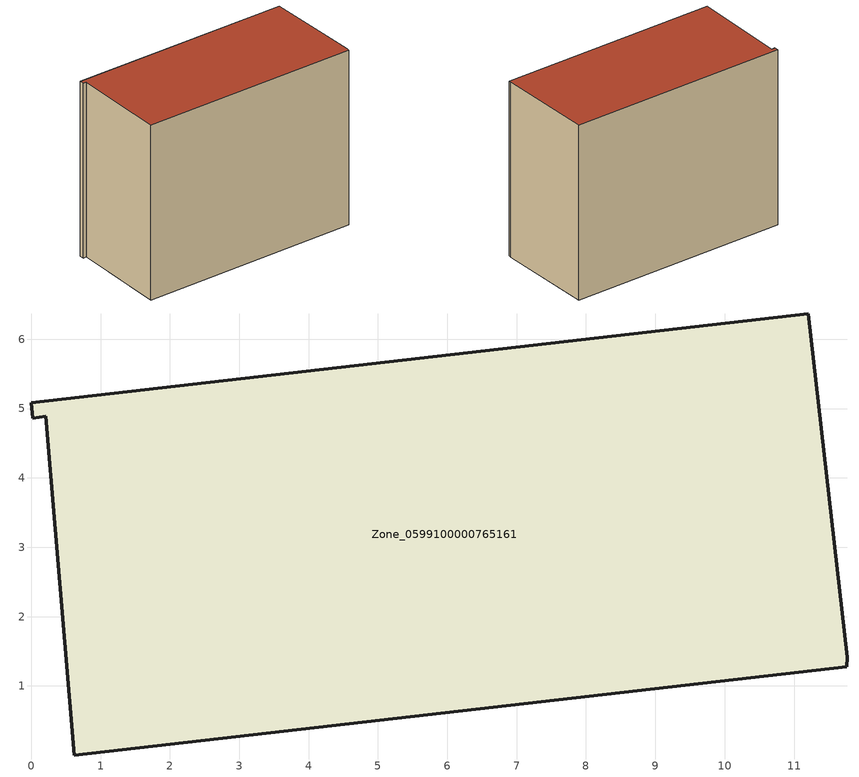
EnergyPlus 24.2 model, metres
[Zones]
Zone_0599100000765161
 floor ground (C_G): 0.62,0.01 0.21,4.89 0.03,4.86 0,5.08 11.2,6.36 11.77,1.42 11.76,1.28 z0
 wall outside (C_F): 0,5.08 0.03,4.86 0.21,4.89 0.62,0.01 11.76,1.28 11.77,1.42 11.2,6.36 0,5.08 z0:8.96
 roof outside (C_R): 0.21,4.89 0.62,0.01 11.76,1.28 11.77,1.42 11.2,6.36 0,5.08 0.03,4.86 z8.96
[BUILDING]
Pand.0599100000765161: North Axis=0; Terrain=City; Loads Convergence Tolerance Value=0.04; Temperature Convergence Tolerance Value=0.4; Solar Distribution=FullExterior; Maximum Number of Warmup Days=25; Minimum Number of Warmup Days=1
[Site:Location]
Rotterdam.The.Hague.AP_ZH_NLD Design_Conditions: Latitude=51.96; Longitude=4.45; Time Zone=1; Elevation=-4.5
[SITE:GROUNDTEMPERATURE:BUILDINGSURFACE]
18, 18, 18, 18, 18, 18, 18, 18, 18, 18, 18, 18
[MATERIAL] Thermal Absorptance=0.9; Solar Absorptance=0.7; Visible Absorptance=0.7
Name | Roughness | Thickness | Conductivity | Density | Specific Heat
G.TI.2015-2018 | MediumSmooth | 0.15 | 0.0428571 | 540 | 1210
F.TI.2015-2018 | Rough | 0.3 | 0.0666667 | 1920 | 840
R.TI.2015-2018 | MediumRough | 0.2 | 0.0333333 | 1500 | 1000
[CONSTRUCTION]
C_G: G.TI.2015-2018
C_F: F.TI.2015-2018
C_R: R.TI.2015-2018
[ZONE]
Zone_0599100000765161: Type=1; Multiplier=1; Ceiling Height=Autocalculate; Volume=Autocalculate; Floor Area=autocalculate; Part of Total Floor Area=Yes
[ZONEINFILTRATION:DESIGNFLOWRATE]
Infil_Zone_0599100000765161: Zone or ZoneList or Space or SpaceList=Zone_0599100000765161; Schedule=AlwaysOn; Design Flow Rate Calculation Method=Flow/Area; Flow Rate per Floor Area=0.0015; Constant Term Coefficient=1; Temperature Term Coefficient=0; Velocity Term Coefficient=0; Velocity Squared Term Coefficient=0
[HVACTEMPLATE:ZONE:IDEALLOADSAIRSYSTEM]
Zone_0599100000765161: Maximum Heating Supply Air Temperature=50; Minimum Cooling Supply Air Temperature=13; Maximum Heating Supply Air Humidity Ratio=0.0156; Minimum Cooling Supply Air Humidity Ratio=0.0077; Heating Limit=NoLimit; Cooling Limit=NoLimit; Dehumidification Control Type=ConstantSensibleHeatRatio; Cooling Sensible Heat Ratio=0.7; Dehumidification Setpoint=60; Humidification Control Type=None; Humidification Setpoint=30; Outdoor Air Method=None; Outdoor Air Flow Rate per Person=0.00944; Outdoor Air Flow Rate per Zone Floor Area=0; Outdoor Air Flow Rate per Zone=0; Demand Controlled Ventilation Type=None; Outdoor Air Economizer Type=NoEconomizer; Heat Recovery Type=None; Sensible Heat Recovery Effectiveness=0.7; Latent Heat Recovery Effectiveness=0.65
[ZONECONTROL:THERMOSTAT]
ThermostatControl_Zone_0599100000765161: Zone or ZoneList=Zone_0599100000765161; Control Type Schedule=DualSetpointControlType; Control 1=Thermostat_Zone_0599100000765161; Temperature Difference Between Cutout And Setpoint=0
[THERMOSTATSETPOINT:DUALSETPOINT]
Thermostat_Zone_0599100000765161: Heating Setpoint Temperature Schedule=HeatingSetpoint_Zone_0599100000765161; Cooling Setpoint Temperature Schedule=CoolingSetpoint_Zone_0599100000765161
[SCHEDULE:COMPACT]
HeatingSetpoint_Zone_0599100000765161: Through: 12/31, For: AllDays, Until: 24:00, 21
CoolingSetpoint_Zone_0599100000765161: Through: 12/31, For: AllDays, Until: 24:00, 24
DualSetpointControlType: Through: 12/31, For: AllDays, Until: 24:00, 4
AlwaysOn: Through: 12/31, For: AllDays, Until: 24:00, 1
